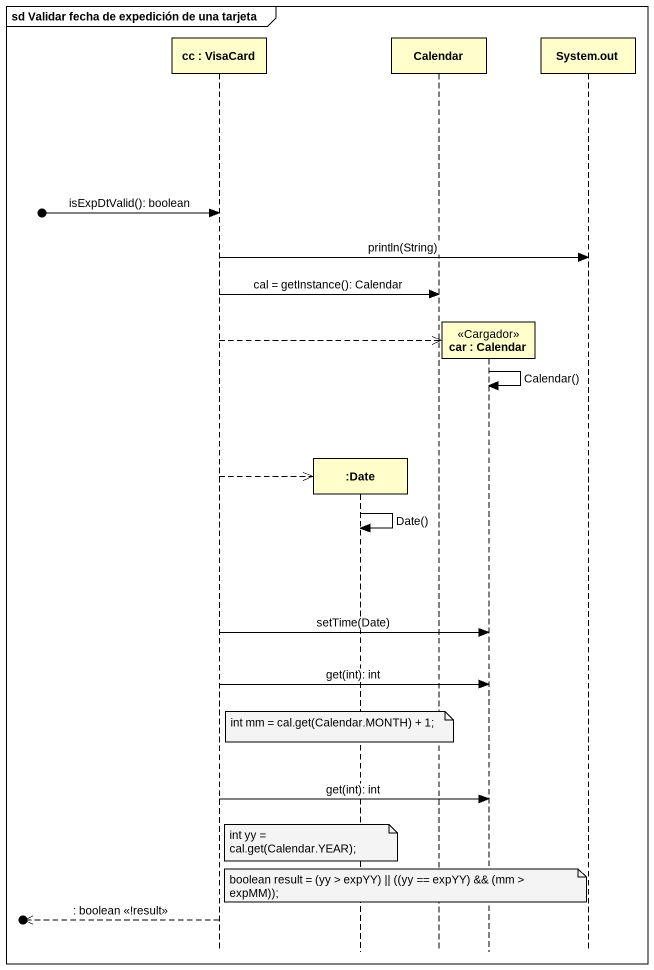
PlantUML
@startuml
mainframe sd Validar fecha de expedición de una tarjeta
hide footbox
participant "cc : VisaCard" as cc
participant ":Date" as Date
participant Calendar
participant "car : Calendar" as car <<Cargador>>
participant "System.out" as System_out

[o-> cc : isExpDtValid(): boolean
cc -> System_out : println(String)
cc -> Calendar : cal = getInstance(): Calendar
cc -->> car **
car -> car : Calendar()
cc -->> Date **
Date -> Date : Date()
cc -> car : setTime(Date)
cc -> car : get(int): int
note over Date : int mm = cal.get(Calendar.MONTH) + 1;
cc -> car : get(int): int
note over Date : int yy = cal.get(Calendar.YEAR);
note over Calendar : boolean result = (yy > expYY) || ((yy == expYY) && (mm > expMM));
[o<<-- cc : : boolean <<!result>>
@enduml
